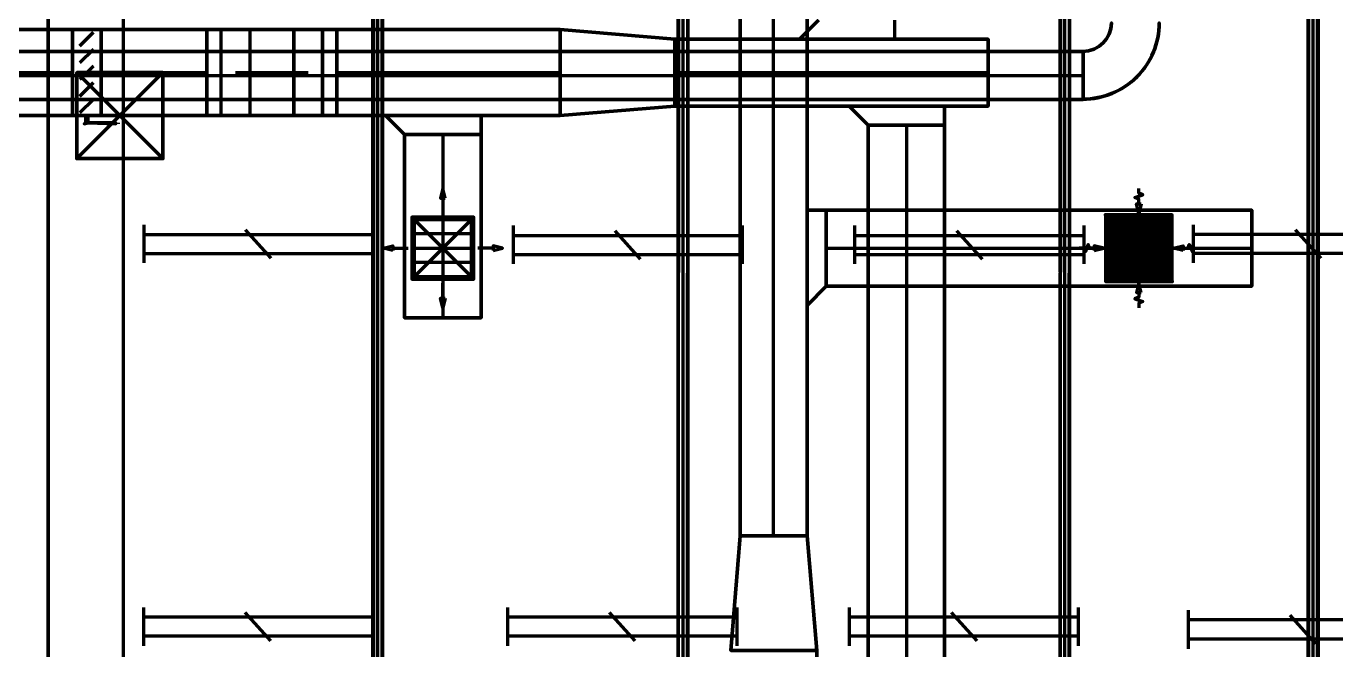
# Model space of a CAD drawing. Extents: x 0 to 1153, y 0 to 816.
# Drawn here: x 629.23 to 673.59, y 592.07 to 613.19 of the extents above; entities that cross this region are included whole.
import ezdxf

# ---------------------------------------------------------------- set-up
doc = ezdxf.new("R2010")
doc.units = 0
doc.header["$MEASUREMENT"] = 0
for name, color, linetype in [('Arch', 7, 'Continuous'), ('Hatch', 7, 'Continuous'), ('HVAC', 7, 'Continuous')]:
    doc.layers.add(name, color=color, linetype=linetype)

msp = doc.modelspace()

# ---------------------------------------------------------------- linework, layer by layer
at = {"layer": 'Arch', "color": 11, "linetype": 'Continuous', "lineweight": 211}
for p, q in [((632.523, 361.77), (632.523, 717.391)), ((631.052, 612.532), (631.507, 612.987)), ((631.052, 611.96), (631.507, 612.415)), ((631.052, 611.399), (631.507, 611.854)), ((631.052, 610.828), (631.507, 611.283)), ((631.052, 610.267), (631.507, 610.722)), ((643.34, 607.367), (643.34, 606.848)), ((641.646, 605.674), (642.165, 605.674)), ((645.044, 605.674), (644.525, 605.674)), ((643.34, 603.98), (643.34, 604.488))]:
    msp.add_line(p, q, dxfattribs=at)
for points in [[(536.681, 572.59), (628.491, 572.59), (629.973, 572.59), (629.973, 632.354), (628.491, 632.354), (628.491, 697.548), (628.491, 633.095), (628.491, 632.354), (629.973, 632.354), (629.973, 697.548), (629.973, 631.603), (628.491, 631.603), (494.834, 631.603), (628.491, 631.603), (536.681, 631.603)], [(680.413, 637.593), (629.973, 637.593), (629.973, 572.59), (680.413, 572.59), (629.973, 572.59), (629.973, 637.593), (680.413, 637.593)], [(628.491, 632.354), (628.491, 572.59), (628.491, 591.45), (628.491, 592.095), (596.149, 592.095), (596.149, 631.603), (596.149, 592.095), (628.491, 592.095), (628.491, 631.603), (629.973, 631.603), (629.973, 572.59), (680.413, 572.59)], [(666.919, 607.176), (666.919, 607.335), (666.782, 607.388), (667.046, 607.483), (666.919, 607.536), (666.919, 607.695)], [(665.406, 605.674), (665.247, 605.674), (665.205, 605.801), (665.099, 605.547), (665.057, 605.674), (664.898, 605.674)], [(668.422, 605.674), (668.581, 605.674), (668.623, 605.801), (668.729, 605.547), (668.771, 605.674), (668.93, 605.674)], [(666.919, 604.171), (666.919, 604.012), (666.782, 603.959), (667.046, 603.864), (666.919, 603.811), (666.919, 603.652)]]:
    msp.add_lwpolyline(points, dxfattribs=at)
for points in [[(680.413, 637.593), (629.973, 637.593), (629.973, 572.59), (680.413, 572.59), (680.413, 637.593), (629.973, 637.593), (629.973, 572.59), (680.413, 572.59)], [(643.424, 607.367), (643.34, 607.695), (643.266, 607.367)], [(666.993, 607.176), (666.919, 606.848), (666.835, 607.176)], [(641.646, 605.6), (641.329, 605.674), (641.646, 605.748)], [(645.044, 605.6), (645.361, 605.674), (645.044, 605.748)], [(665.406, 605.6), (665.734, 605.674), (665.406, 605.748)], [(668.422, 605.6), (668.094, 605.674), (668.422, 605.748)], [(666.993, 604.171), (666.919, 604.488), (666.835, 604.171)], [(643.424, 603.98), (643.34, 603.652), (643.266, 603.98)]]:
    msp.add_lwpolyline(points, close=True, dxfattribs=at)
at = {"layer": 'Hatch', "color": 5, "linetype": 'Continuous', "lineweight": 211}
for p, q in [((672.825, 577.025), (672.825, 632.672)), ((641.128, 632.185), (641.128, 575.045)), ((651.478, 577.511), (651.478, 632.185)), ((664.411, 577.511), (664.411, 632.185)), ((633.211, 606.467), (633.211, 605.176)), ((640.969, 606.467), (640.969, 605.176)), ((645.721, 606.436), (645.721, 605.144)), ((653.478, 606.436), (653.478, 605.144)), ((657.288, 606.436), (657.288, 605.144)), ((665.057, 606.436), (665.057, 605.144)), ((668.771, 605.176), (668.771, 606.467)), ((633.211, 606.139), (640.969, 606.139)), ((636.651, 606.298), (637.519, 605.335)), ((645.721, 606.107), (653.478, 606.107)), ((649.171, 606.266), (650.028, 605.303)), ((657.288, 606.107), (665.057, 606.107)), ((660.739, 606.266), (661.606, 605.303)), ((676.529, 606.139), (668.771, 606.139)), ((673.089, 605.335), (672.222, 606.298)), ((633.211, 605.494), (640.969, 605.494)), ((645.721, 605.462), (653.478, 605.462)), ((657.288, 605.462), (665.057, 605.462)), ((676.529, 605.494), (668.771, 605.494)), ((633.211, 592.201), (633.211, 593.503)), ((640.969, 592.201), (640.969, 593.503)), ((645.541, 592.201), (645.541, 593.503)), ((653.309, 592.201), (653.309, 593.503)), ((657.119, 592.201), (657.119, 593.503)), ((664.877, 592.201), (664.877, 593.503)), ((640.969, 593.175), (633.211, 593.175)), ((637.519, 592.37), (636.651, 593.333)), ((653.309, 593.175), (645.541, 593.175)), ((649.859, 592.37), (648.991, 593.333)), ((664.877, 593.175), (657.119, 593.175)), ((661.437, 592.37), (660.569, 593.333)), ((668.602, 592.106), (668.602, 593.407)), ((676.36, 593.079), (668.602, 593.079)), ((672.909, 592.275), (672.042, 593.238)), ((640.969, 592.529), (633.211, 592.529)), ((653.309, 592.529), (645.541, 592.529)), ((664.877, 592.529), (657.119, 592.529)), ((676.36, 592.434), (668.602, 592.434))]:
    msp.add_line(p, q, dxfattribs=at)
msp.add_lwpolyline([(672.655, 577.025), (672.962, 577.025), (672.962, 632.672), (672.984, 577.025), (672.984, 632.672), (672.984, 577.025), (672.655, 577.025), (672.655, 632.672), (672.677, 577.025), (672.655, 632.672), (672.984, 632.672), (672.677, 632.672), (672.655, 577.025), (672.984, 577.025)], close=True, dxfattribs=at)
for points in [[(640.969, 575.045), (640.969, 632.185)], [(640.99, 632.185), (640.99, 575.045), (640.969, 632.185), (640.969, 575.045)], [(641.297, 632.185), (641.297, 575.045), (641.276, 632.185), (641.276, 575.045), (641.297, 632.185)], [(651.33, 577.511), (651.319, 632.185)], [(651.319, 632.185), (651.319, 577.511), (651.33, 632.185), (651.319, 577.511)], [(651.626, 632.185), (651.626, 577.511), (651.637, 632.185), (651.637, 577.511), (651.637, 632.185)], [(664.263, 577.511), (664.252, 632.185)], [(664.252, 632.185), (664.252, 577.511), (664.263, 632.185), (664.252, 577.511)], [(664.559, 632.185), (664.559, 577.511), (664.57, 632.185), (664.57, 577.511), (664.57, 632.185)]]:
    msp.add_lwpolyline(points, dxfattribs=at)
at = {"layer": 'HVAC', "color": 6, "linetype": 'Continuous', "lineweight": 211}
for p, q in [((654.547, 595.926), (654.547, 634.079)), ((665.025, 611.516), (613.548, 611.516)), ((622.67, 611.621), (630.798, 611.621)), ((631.772, 611.621), (635.349, 611.621)), ((636.323, 611.621), (638.778, 611.621)), ((639.752, 611.621), (647.319, 611.621)), ((651.203, 611.621), (661.808, 611.621)), ((631.243, 610.171), (631.328, 610.171)), ((632.354, 609.886), (632.354, 609.918)), ((643.34, 609.526), (643.34, 603.313)), ((659.045, 609.843), (659.045, 581.872)), ((644.313, 606.16), (642.377, 606.16)), ((642.377, 605.674), (644.313, 605.674)), ((656.325, 605.674), (670.74, 605.674)), ((644.313, 605.187), (642.377, 605.187))]:
    msp.add_line(p, q, dxfattribs=at)
for points in [[(653.415, 595.926), (655.68, 595.926), (653.415, 595.926), (653.097, 592.042), (656.008, 592.042), (655.68, 595.926), (655.68, 634.079), (655.68, 595.926), (656.008, 592.042), (656.008, 588.825), (653.097, 588.825), (656.008, 588.825), (656.008, 592.042), (653.097, 592.042), (653.415, 595.926), (655.68, 595.926), (653.415, 595.926), (653.415, 634.079), (655.68, 634.079), (653.415, 634.079)], [(630.798, 610.171), (622.67, 610.171), (630.798, 610.171), (630.798, 613.082)], [(631.772, 613.082), (630.798, 613.082), (631.772, 613.082), (631.772, 610.171)], [(636.81, 613.082), (636.81, 610.171), (635.349, 610.171), (635.836, 610.171), (635.836, 613.082), (635.349, 613.082), (635.349, 610.171), (636.81, 610.171), (635.836, 610.171), (635.349, 610.171), (635.349, 613.082), (636.81, 613.082), (635.836, 613.082), (635.349, 613.082), (635.349, 610.171), (635.349, 613.082), (636.81, 613.082), (636.81, 610.171), (635.836, 610.171), (635.836, 613.082), (636.81, 613.082), (636.81, 610.171), (635.349, 610.171), (635.836, 610.171), (635.836, 613.082)], [(639.752, 613.082), (639.265, 613.082), (639.265, 610.171), (639.752, 610.171), (639.752, 613.082), (639.752, 610.171), (638.302, 610.171), (639.265, 610.171), (639.752, 610.171), (638.302, 610.171), (638.302, 613.082), (639.752, 613.082), (639.752, 610.171), (639.752, 613.082), (639.265, 613.082), (638.302, 613.082), (638.302, 610.171), (639.265, 610.171), (639.265, 613.082), (638.302, 613.082), (639.752, 613.082), (639.265, 613.082), (639.265, 610.171), (639.752, 610.171)], [(612.574, 610.711), (612.574, 612.33), (611.992, 612.33), (612.574, 612.33), (612.574, 610.711), (612.574, 612.33), (612.574, 610.711), (613.548, 610.711), (613.548, 612.33), (613.548, 610.711), (665.025, 610.711), (665.025, 612.33), (665.025, 610.711), (665.025, 612.33), (665.025, 610.711), (665.025, 612.33), (665.025, 610.711), (665.025, 612.33), (665.025, 610.711), (613.548, 610.711), (612.574, 610.711), (611.992, 610.711), (611.992, 612.33), (611.992, 610.711)], [(613.548, 612.33), (665.025, 612.33), (613.548, 612.33), (613.548, 610.711)], [(644.641, 609.526), (642.048, 609.526), (644.641, 609.526), (644.641, 609.526), (644.641, 610.171), (641.403, 610.171), (642.048, 609.526), (644.641, 609.526), (642.048, 609.526), (641.403, 610.171), (644.641, 610.171), (644.641, 610.171), (644.641, 609.526), (644.641, 609.526), (644.641, 610.171), (641.403, 610.171), (642.048, 609.526), (644.641, 609.526), (642.048, 609.526), (641.403, 610.171), (644.641, 610.171), (644.641, 610.171), (644.641, 609.526), (644.641, 609.526), (644.641, 610.171), (641.403, 610.171), (642.048, 609.526), (644.641, 609.526), (642.048, 609.526), (641.403, 610.171), (644.641, 610.171), (644.641, 609.526), (644.641, 603.313), (642.048, 603.313), (644.641, 603.313)], [(656.325, 606.965), (655.68, 606.965), (655.68, 603.737), (656.325, 604.382), (656.325, 606.965), (655.68, 606.965), (655.68, 603.737), (656.325, 604.382), (656.325, 606.965), (656.325, 606.965), (655.68, 606.965), (655.68, 603.737), (656.325, 604.382), (656.325, 606.965), (655.68, 606.965), (655.68, 603.737), (656.325, 604.382), (656.325, 606.965), (656.325, 606.965), (655.68, 606.965), (655.68, 603.737), (656.325, 604.382), (656.325, 606.965), (656.325, 604.382), (670.74, 604.382), (656.325, 604.382), (655.68, 603.737), (655.68, 606.965), (656.325, 606.965), (656.325, 604.382), (656.325, 606.965), (670.74, 606.965), (670.74, 604.382), (670.74, 606.965)], [(668.041, 604.541), (668.041, 606.806), (665.787, 606.806), (665.787, 604.541), (668.041, 604.541), (668.041, 606.806), (665.787, 606.806), (665.787, 604.541)], [(642.292, 604.626), (644.398, 604.626), (644.398, 606.721), (642.292, 606.721), (642.292, 604.626), (644.398, 604.626), (644.398, 606.721), (642.292, 606.721)], [(665.861, 604.626), (667.967, 604.626), (667.967, 606.721), (665.861, 606.721), (665.861, 604.626), (667.967, 604.626), (667.967, 606.721), (665.861, 606.721)], [(665.946, 606.478), (667.882, 606.478), (667.882, 606.541), (665.946, 606.541), (665.946, 606.478), (667.882, 606.478), (667.882, 606.541), (665.946, 606.541)], [(665.946, 606.298), (667.882, 606.298), (667.882, 606.361), (665.946, 606.361), (665.946, 606.298), (667.882, 606.298), (667.882, 606.361), (665.946, 606.361)], [(667.724, 606.478), (667.724, 604.869), (666.104, 604.869), (666.104, 606.478), (667.724, 606.478), (666.104, 606.478), (666.104, 604.869), (667.724, 604.869), (667.724, 606.478), (666.104, 606.478), (666.104, 604.869), (667.724, 604.869), (667.724, 606.478), (666.104, 606.478), (666.104, 604.869), (667.724, 604.869)], [(665.946, 606.107), (667.882, 606.107), (667.882, 606.171), (665.946, 606.171), (665.946, 606.107), (667.882, 606.107), (667.882, 606.171), (665.946, 606.171)], [(665.946, 605.917), (667.882, 605.917), (667.882, 605.991), (665.946, 605.991), (665.946, 605.917), (667.882, 605.917), (667.882, 605.991), (665.946, 605.991)], [(665.946, 605.737), (667.882, 605.737), (667.882, 605.801), (665.946, 605.801), (665.946, 605.737), (667.882, 605.737), (667.882, 605.801), (665.946, 605.801)], [(665.946, 605.547), (667.882, 605.547), (667.882, 605.61), (665.946, 605.61), (665.946, 605.547), (667.882, 605.547), (667.882, 605.61), (665.946, 605.61)], [(665.946, 605.356), (667.882, 605.356), (667.882, 605.43), (665.946, 605.43), (665.946, 605.356), (667.882, 605.356), (667.882, 605.43), (665.946, 605.43)], [(665.946, 605.176), (667.882, 605.176), (667.882, 605.24), (665.946, 605.24), (665.946, 605.176), (667.882, 605.176), (667.882, 605.24), (665.946, 605.24)], [(665.946, 604.986), (667.882, 604.986), (667.882, 605.049), (665.946, 605.049), (665.946, 604.986), (667.882, 604.986), (667.882, 605.049), (665.946, 605.049)], [(665.946, 604.795), (667.882, 604.795), (667.882, 604.869), (665.946, 604.869), (665.946, 604.795), (667.882, 604.795), (667.882, 604.869), (665.946, 604.869)]]:
    msp.add_lwpolyline(points, close=True, dxfattribs=at)
for points in [[(622.67, 613.082), (630.798, 613.082), (630.798, 610.171), (631.772, 610.171), (631.772, 613.082), (635.349, 613.082), (636.81, 613.082), (639.265, 613.082), (638.302, 613.082), (639.752, 613.082), (647.319, 613.082), (651.203, 612.754), (651.203, 610.489), (651.203, 612.754), (661.808, 612.754), (661.808, 610.489), (661.808, 612.754), (651.203, 612.754), (651.203, 610.489), (651.203, 612.754), (647.319, 613.082), (647.319, 610.171), (651.203, 610.489), (661.808, 610.489), (651.203, 610.489), (647.319, 610.171), (647.319, 613.082), (639.752, 613.082), (639.752, 610.171), (647.319, 610.171), (647.319, 613.082), (647.319, 610.171), (639.752, 610.171), (639.752, 613.082), (639.752, 610.171), (638.302, 610.171), (639.265, 610.171), (639.265, 613.082), (638.302, 613.082), (638.302, 610.171), (638.302, 613.082), (635.836, 613.082), (636.81, 613.082), (636.81, 610.171), (635.836, 610.171), (636.81, 610.171), (639.265, 610.171), (638.302, 610.171), (635.836, 610.171), (635.836, 613.082), (635.349, 613.082), (635.349, 610.171), (631.772, 610.171), (635.349, 610.171), (635.349, 613.082), (635.349, 610.171), (635.349, 613.082), (631.772, 613.082), (631.772, 610.171), (630.798, 610.171), (630.798, 613.082), (622.67, 613.082)], [(656.071, 613.399), (655.426, 612.754), (658.654, 612.754), (658.654, 613.399)], [(656.071, 613.399), (655.426, 612.754), (658.654, 612.754), (658.654, 612.754), (658.654, 613.399)], [(656.071, 613.399), (655.426, 612.754), (658.654, 612.754), (658.654, 613.399)], [(656.071, 613.399), (655.426, 612.754), (658.654, 612.754), (658.654, 612.754), (658.654, 613.399)], [(656.071, 613.399), (655.426, 612.754), (658.654, 612.754), (658.654, 613.399)], [(656.071, 613.399), (655.426, 612.754), (658.654, 612.754), (658.654, 613.399)], [(658.654, 612.754), (658.654, 612.754), (658.654, 612.754)], [(633.857, 608.711), (633.857, 611.621), (633.857, 608.711), (630.947, 608.711), (633.857, 608.711), (630.947, 611.621), (633.857, 611.621), (630.947, 611.621), (630.947, 608.711), (633.857, 611.621)], [(630.947, 608.711), (630.947, 611.621)], [(660.336, 581.872), (660.336, 610.489), (660.336, 609.843), (657.754, 609.843), (657.109, 610.489), (660.336, 610.489), (657.109, 610.489), (657.754, 609.843), (660.336, 609.843), (660.336, 609.843), (660.336, 610.489), (660.336, 609.843), (657.754, 609.843), (657.109, 610.489), (660.336, 610.489), (657.109, 610.489), (657.754, 609.843), (660.336, 609.843), (660.336, 609.843), (660.336, 610.489), (660.336, 609.843), (657.754, 609.843), (657.109, 610.489), (660.336, 610.489), (657.109, 610.489), (657.754, 609.843), (657.754, 581.872), (657.754, 609.843), (660.336, 609.843), (657.754, 609.843), (660.336, 609.843), (660.336, 581.872)], [(631.328, 609.918), (631.201, 609.886), (631.328, 609.918), (632.269, 609.886), (631.328, 609.918), (632.269, 609.918), (631.328, 609.918), (631.328, 610.171), (631.243, 610.171), (631.243, 609.918)], [(644.641, 610.171), (644.641, 610.171), (644.641, 610.171)], [(642.048, 603.313), (642.048, 609.526), (642.048, 603.313)], [(660.336, 609.843), (660.336, 609.843), (660.336, 609.843)], [(655.68, 606.965), (655.68, 606.965), (655.68, 606.965)], [(665.787, 606.806), (665.787, 606.806), (665.787, 606.806)], [(644.313, 604.7), (642.377, 604.7), (644.313, 604.7), (644.313, 606.647), (642.377, 606.647), (642.377, 604.7), (642.377, 606.647), (644.313, 606.647), (644.313, 604.7), (642.377, 604.7), (644.313, 604.7), (644.313, 606.647), (642.377, 606.647), (642.377, 604.7), (642.377, 606.647), (644.313, 606.647), (644.313, 604.7), (644.313, 606.647), (644.313, 604.7), (642.377, 604.7), (642.377, 606.647), (644.313, 606.647), (642.377, 606.647), (642.377, 604.7), (644.313, 606.647), (644.313, 604.7), (642.377, 604.7), (642.377, 606.647), (642.377, 604.7), (644.313, 604.7), (644.313, 606.647), (642.377, 606.647), (642.377, 604.7), (644.313, 604.7), (644.313, 606.647), (642.377, 606.647), (644.324, 606.647), (644.313, 604.7), (642.377, 604.7), (642.377, 606.647), (644.313, 606.647), (642.377, 606.647), (644.313, 606.647), (644.313, 604.7), (642.377, 604.7), (642.377, 606.647), (644.313, 604.7), (644.313, 606.647), (644.313, 604.7), (642.377, 604.7), (644.313, 604.7), (642.377, 604.7), (642.377, 606.647), (642.377, 604.7)], [(644.313, 606.647), (642.377, 606.647)], [(666.919, 605.674), (665.946, 606.647), (665.946, 604.7), (667.882, 604.7), (665.946, 604.7), (665.946, 606.647), (665.946, 604.7), (667.882, 604.7), (667.882, 606.647), (667.893, 604.7), (667.882, 606.647), (665.946, 606.647), (667.882, 606.647), (665.946, 606.647), (665.946, 604.7), (667.893, 604.7), (667.893, 606.647), (665.946, 606.647), (667.882, 606.647), (665.946, 604.7), (667.882, 604.7), (667.882, 606.647), (667.882, 604.7), (665.946, 604.7), (665.946, 606.647), (667.882, 606.647), (665.946, 606.647), (665.946, 604.7), (665.946, 606.647)], [(667.882, 606.647), (667.882, 604.7), (665.946, 604.7)], [(666.104, 606.478), (666.104, 606.478), (666.104, 606.478)], [(667.882, 606.541), (667.882, 606.541), (667.882, 606.541)], [(667.882, 606.478), (667.882, 606.478), (667.882, 606.478)], [(667.882, 606.361), (667.882, 606.361), (667.882, 606.361)], [(667.882, 606.298), (667.882, 606.298), (667.882, 606.298)], [(667.882, 606.171), (667.882, 606.171), (667.882, 606.171)], [(667.882, 606.107), (667.882, 606.107), (667.882, 606.107)], [(667.882, 605.991), (667.882, 605.991), (667.882, 605.991)], [(667.882, 605.917), (667.882, 605.917), (667.882, 605.917)], [(643.34, 605.674), (643.34, 605.674), (643.34, 605.674)], [(667.882, 605.801), (667.882, 605.801), (667.882, 605.801)], [(667.882, 605.737), (667.882, 605.737), (667.882, 605.737)], [(667.882, 605.61), (667.882, 605.61), (667.882, 605.61)], [(667.882, 605.547), (667.882, 605.547), (667.882, 605.547)], [(667.882, 605.43), (667.882, 605.43), (667.882, 605.43)], [(667.882, 605.356), (667.882, 605.356), (667.882, 605.356)], [(667.882, 605.24), (667.882, 605.24), (667.882, 605.24)], [(667.882, 605.176), (667.882, 605.176), (667.882, 605.176)], [(667.882, 605.049), (667.882, 605.049), (667.882, 605.049)], [(667.724, 604.869), (667.724, 604.869), (667.724, 604.869)], [(667.882, 604.986), (667.882, 604.986), (667.882, 604.986)], [(667.882, 604.869), (667.882, 604.869), (667.882, 604.869)], [(667.882, 604.795), (667.882, 604.795), (667.882, 604.795)], [(667.882, 604.7), (667.882, 604.7), (667.882, 604.7)]]:
    msp.add_lwpolyline(points, dxfattribs=at)
for points in [[(667.607, 613.309, -0.414218), (665.02, 610.722, 0.414218), (667.607, 613.309, -0.414218), (665.02, 610.722, 0.414218), (667.607, 613.309, -0.414218), (665.02, 610.722, 0.414218), (667.618, 613.304)], [(665.988, 613.309, -0.414207), (665.02, 612.341, 0.414207), (665.988, 613.309, -0.414207), (665.02, 612.341, 0.414207), (665.988, 613.309, -0.414207), (665.02, 612.341, 0.414207), (665.999, 613.304)]]:
    msp.add_lwpolyline(points, format="xyb", dxfattribs=at)
for p in [(658.654, 612.754), (658.654, 612.754), (658.654, 612.754), (660.336, 610.489), (644.641, 610.171), (644.641, 610.171), (644.641, 610.171), (644.641, 609.526), (644.641, 609.526), (644.641, 609.526), (660.336, 609.843), (660.336, 609.843), (660.336, 609.843), (630.947, 608.711), (633.857, 608.711), (655.68, 606.965), (656.325, 606.965), (656.325, 606.965), (656.325, 606.965), (665.787, 606.806), (644.313, 606.647), (644.313, 606.647), (644.313, 606.647), (665.946, 606.647), (665.946, 606.478), (666.104, 606.478), (667.882, 606.541), (667.882, 606.478), (667.882, 606.361), (665.946, 606.298), (665.946, 606.107), (665.946, 605.917), (667.882, 606.298), (667.882, 606.171), (667.882, 606.107), (667.882, 605.991), (667.882, 605.917), (643.34, 605.674), (665.946, 605.737), (665.946, 605.547), (666.919, 605.674), (667.882, 605.801), (667.882, 605.737), (667.882, 605.61), (667.882, 605.547), (665.946, 605.356), (665.946, 605.176), (667.882, 605.43), (667.882, 605.356), (667.882, 605.24), (667.882, 605.176), (667.882, 605.049), (642.377, 604.7), (642.377, 604.7), (642.377, 604.7), (665.946, 604.986), (665.946, 604.795), (667.724, 604.869), (667.882, 604.986), (667.882, 604.869), (667.882, 604.795), (667.882, 604.7), (668.041, 604.541)]:
    msp.add_point(p, dxfattribs=at)

doc.saveas('drawing.dxf')
